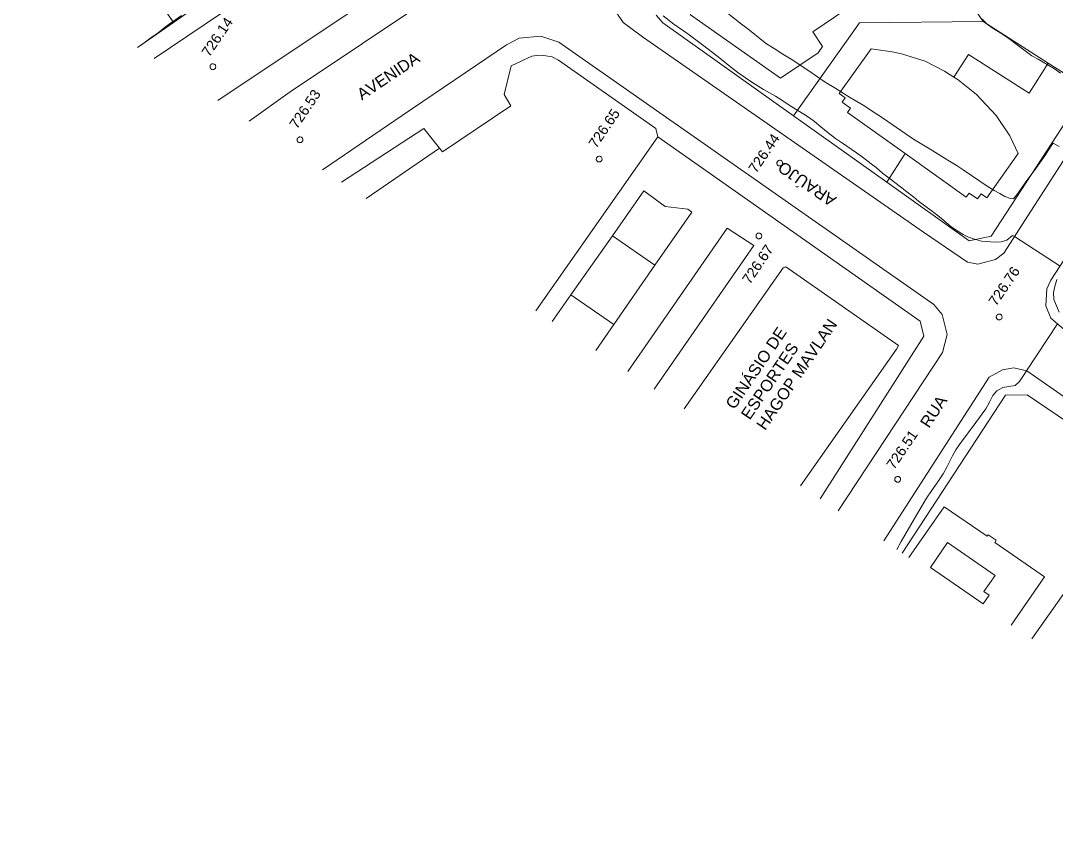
# Model space of a CAD drawing. Header units: metres. Extents: x 325024 to 7190115, y 7391967 to 10157759.
# Drawn here: x 325073 to 325251.8, y 7392738.7 to 7392878.8 of the extents above; entities that cross this region are included whole.
import ezdxf
from ezdxf.enums import TextEntityAlignment as Align

# ---------------------------------------------------------------- set-up
doc = ezdxf.new("R2010")
doc.units = ezdxf.units.M
doc.layers.get('0').update_dxf_attribs({"lineweight": 18})
for name, color, linetype, lineweight in [('100_SIST_VIARIO_MEIO_FIO', 1, 'Continuous', 18), ('108_SEP_FIS_CANT_CENT_ILHA', 7, 'Continuous', 18), ('144_P_DUPLA_ASF_TOP', 7, 'Continuous', 18), ('160_P_SIMP_ASF_TOP', 7, 'Continuous', 18), ('206_MURO_E_MURO_ARRIMO', 7, 'Continuous', 18), ('214_PROJ_BEIRAL_EDIF', 10, 'Continuous', 18), ('216_EDIF_NOTAVEL', 2, 'Continuous', 18), ('218_EDIF_NOTAVEL_TOP', 7, 'Continuous', 18), ('604_CURVA_INTERM', 7, 'Continuous', 18), ('606_PTO_COTADO', 7, 'Continuous', 18), ('608_PTO_COTADO_INTERVIA', 1, 'Continuous', 18)]:
    doc.layers.add(name, color=color, linetype=linetype, lineweight=lineweight)
doc.styles.add('Style-Arial', font='arial.ttf', dxfattribs={"height": 1.75})

# ---------------------------------------------------------------- blocks, each defined once
blk = doc.blocks.new('SP09')
at = {"color": 0, "linetype": 'Continuous'}
blk.add_lwpolyline([(-0.03, -0.51), (-0.14, -0.49), (-0.24, -0.46), (-0.31, -0.42), (-0.35, -0.39), (-0.42, -0.31), (-0.47, -0.24), (-0.51, -0.15), (-0.52, -0.09), (-0.52, 0.03), (-0.51, 0.11), (-0.48, 0.2), (-0.44, 0.27), (-0.4, 0.33), (-0.32, 0.39), (-0.23, 0.44), (-0.15, 0.48), (-0.1, 0.48), (-0.03, 0.48), (0.08, 0.48), (0.19, 0.44), (0.27, 0.4), (0.35, 0.32), (0.41, 0.23), (0.46, 0.11), (0.48, 0.03), (0.48, -0.03), (0.47, -0.08), (0.44, -0.21), (0.38, -0.3), (0.31, -0.38), (0.23, -0.44), (0.1, -0.49), (0.02, -0.51)], close=True, dxfattribs=at)
blk = doc.blocks.new('SP10')
at = {"color": 0, "linetype": 'Continuous'}
blk.add_lwpolyline([(-0.03, -0.51), (-0.14, -0.49), (-0.24, -0.46), (-0.31, -0.42), (-0.35, -0.39), (-0.42, -0.31), (-0.47, -0.24), (-0.51, -0.15), (-0.52, -0.09), (-0.52, 0.03), (-0.51, 0.11), (-0.48, 0.2), (-0.44, 0.27), (-0.4, 0.33), (-0.32, 0.39), (-0.23, 0.44), (-0.15, 0.48), (-0.1, 0.48), (-0.03, 0.48), (0.08, 0.48), (0.19, 0.44), (0.27, 0.4), (0.35, 0.32), (0.41, 0.23), (0.46, 0.11), (0.48, 0.03), (0.48, -0.03), (0.47, -0.08), (0.44, -0.21), (0.38, -0.3), (0.31, -0.38), (0.23, -0.44), (0.1, -0.49), (0.02, -0.51)], close=True, dxfattribs=at)

msp = doc.modelspace()

# ---------------------------------------------------------------- linework, layer by layer
at = {"layer": '100_SIST_VIARIO_MEIO_FIO'}
for points in [[(325096.058, 7392872.242), (325119.116, 7392887.866), (325127.863, 7392893.721), (325129.853, 7392895.393), (325130.721, 7392896.725), (325131.157, 7392899.265), (325130.909, 7392901.786), (325130.026, 7392903.699), (325122.781, 7392910.707), (325115.476, 7392918.923), (325101.74, 7392936.738), (325092.37, 7392951.373), (325081.445, 7392972.659), (325072.996, 7392994.835)], [(325308.505, 7392940.815), (325248.039, 7392846.835), (325242.716, 7392838.577), (325241.273, 7392837.501), (325238.225, 7392836.702), (325236.461, 7392837.037), (325228.865, 7392842.244), (325180.327, 7392875.994), (325176.986, 7392878.449), (325175.945, 7392880.039), (325175.396, 7392881.57), (325175.288, 7392883.821), (325176.045, 7392886.819), (325177.104, 7392888.213), (325243.202, 7392933.038), (325251.46, 7392938.255), (325263.872, 7392944.457)], [(325214.15, 7392794.105), (325232.15, 7392821.438), (325232.958, 7392824.578), (325232.081, 7392827.991), (325230.665, 7392829.761), (325165.925, 7392875.079), (325162.798, 7392876.082), (325159.081, 7392875.723), (325156.856, 7392874.58), (325138.878, 7392862.367), (325125.106, 7392853.022)], [(325256.2, 7392842.177), (325250.85, 7392833.928), (325250.176, 7392832.435), (325249.996, 7392829.478), (325250.865, 7392827.394), (325253.985, 7392824.696)], [(325222.003, 7392788.909), (325240.209, 7392817.182), (325242.527, 7392818.425), (325244.442, 7392818.781), (325246.714, 7392818.286), (325407.73, 7392706.12), (325521.1, 7392626.753)]]:
    msp.add_lwpolyline(points, dxfattribs=at)
at = {"layer": '108_SEP_FIS_CANT_CENT_ILHA'}
msp.add_lwpolyline([(325112.46, 7392861.389), (325119.543, 7392866.472), (325144.5, 7392883.242), (325146.551, 7392884.759), (325146.771, 7392885.793), (325145.759, 7392886.523), (325141.932, 7392886.72), (325137.654, 7392885.46), (325107.045, 7392864.972)], dxfattribs=at)
at = {"layer": '206_MURO_E_MURO_ARRIMO'}
for p, q in [((325093.183, 7392874.144), (325099.383, 7392878.474)), ((325182.695, 7392879.724), (325183.891, 7392878.393)), ((325183.891, 7392878.393), (325206.434, 7392862.34)), ((325162.491, 7392872.818), (325161.227, 7392872.651)), ((325163.651, 7392872.699), (325162.491, 7392872.818)), ((325164.741, 7392872.524), (325163.651, 7392872.699)), ((325157.703, 7392870.985), (325156.478, 7392866.012)), ((325161.227, 7392872.651), (325157.703, 7392870.985)), ((325165.841, 7392871.926), (325164.741, 7392872.524)), ((325182.636, 7392860.157), (325165.841, 7392871.926)), ((325156.478, 7392866.012), (325157.63, 7392864.065)), ((325157.63, 7392864.065), (325145.798, 7392856.099)), ((325206.434, 7392862.34), (325222.553, 7392850.861)), ((325183.007, 7392858.691), (325182.636, 7392860.157)), ((325228.318, 7392826.846), (325183.007, 7392858.691)), ((325145.798, 7392856.099), (325145.301, 7392856.735)), ((325228.948, 7392824.246), (325228.318, 7392826.846)), ((325211.049, 7392796.157), (325228.948, 7392824.246))]:
    msp.add_line(p, q, dxfattribs=at)
for points in [[(325239.148, 7392878.608), (325233.93, 7392886.368)], [(325239.148, 7392878.608), (325217.794, 7392878.417), (325206.434, 7392862.34)], [(325239.148, 7392878.608), (325250.386, 7392871.453)], [(325183.007, 7392858.691), (325161.92, 7392828.663)]]:
    msp.add_lwpolyline(points, dxfattribs=at)
at = {"layer": '214_PROJ_BEIRAL_EDIF'}
for points in [[(325189.074, 7392883.842), (325218.65, 7392903.731), (325230.408, 7392886.247), (325222.455, 7392880.899), (325218.167, 7392880.903), (325217.419, 7392882.015), (325209.742, 7392876.852), (325211.453, 7392874.308), (325210.682, 7392873.196), (325204.194, 7392868.833), (325188.637, 7392879.78)], [(325101.843, 7392897.447), (325104.658, 7392893.273), (325096.772, 7392887.955), (325097.449, 7392886.951), (325101.924, 7392889.969), (325103.879, 7392890.372), (325106.251, 7392891.972), (325109.81, 7392886.696), (325104.976, 7392883.436), (325102.965, 7392882.905), (325101.933, 7392882.209), (325102.829, 7392880.881), (325099.383, 7392878.474), (325091.344, 7392890.393)], [(325225.697, 7392855.799), (325215.751, 7392862.889), (325216.287, 7392863.641), (325214.826, 7392864.683), (325215.349, 7392865.417), (325214.294, 7392866.169), (325219.821, 7392873.924), (325223.458, 7392873.399), (325225.052, 7392873.025), (325229.131, 7392871.789), (325232.483, 7392870.069), (325234.113, 7392869.017), (325234.832, 7392868.553), (325237.999, 7392866.016), (325241.426, 7392862.374), (325243.766, 7392858.859), (325245.242, 7392855.833), (325239.776, 7392848.164), (325238.8, 7392848.86), (325238.164, 7392847.967), (325236.755, 7392848.971), (325236.257, 7392848.273)], [(325250.386, 7392871.453), (325247.087, 7392866.273), (325236.613, 7392872.942), (325234.113, 7392869.017), (325234.832, 7392868.553), (325237.999, 7392866.016), (325241.426, 7392862.374), (325243.766, 7392858.859), (325245.242, 7392855.833), (325239.776, 7392848.164), (325238.8, 7392848.86), (325238.164, 7392847.967), (325236.755, 7392848.971), (325236.257, 7392848.273), (325225.697, 7392855.799), (325222.553, 7392850.861), (325236.737, 7392840.76), (325240.579, 7392841.561), (325254.508, 7392862.903), (325257.227, 7392867.097)], [(325230.051, 7392784.319), (325239.173, 7392778.019), (325240.203, 7392779.511), (325239.291, 7392780.141), (325241.226, 7392782.943), (325233.016, 7392788.614)]]:
    msp.add_lwpolyline(points, close=True, dxfattribs=at)
for points in [[(325128.385, 7392850.852), (325142.621, 7392860.164), (325145.301, 7392856.735), (325132.654, 7392848.027)], [(325247.59, 7392771.979), (325253.358, 7392780.192), (325258.248, 7392776.944), (325266.521, 7392788.285), (325272.522, 7392796.51), (325267.121, 7392800.245), (325258.967, 7392788.996), (325255.959, 7392791.176), (325264.065, 7392802.358), (325246.795, 7392814.137), (325243.025, 7392814.082), (325225.199, 7392786.794)], [(325226.347, 7392786.034), (325232.447, 7392794.808), (325239.841, 7392789.701), (325240.025, 7392789.969), (325241.433, 7392788.996), (325241.184, 7392788.635), (325249.77, 7392782.704), (325244.002, 7392774.353)], [(325247.59, 7392771.979), (325253.358, 7392780.192), (325258.248, 7392776.944)]]:
    msp.add_lwpolyline(points, dxfattribs=at)
at = {"layer": '216_EDIF_NOTAVEL'}
for points in [[(325182.5, 7392836.525), (325175.149, 7392841.61), (325180.591, 7392849.378), (325184.264, 7392846.638), (325188.185, 7392846.212), (325188.888, 7392845.715)], [(325168.001, 7392831.407), (325175.389, 7392826.296), (325182.5, 7392836.525), (325175.149, 7392841.61)]]:
    msp.add_lwpolyline(points, close=True, dxfattribs=at)
for points in [[(325182.387, 7392815.121), (325199.567, 7392839.928), (325194.987, 7392842.919), (325177.838, 7392818.131)], [(325207.61, 7392798.432), (325224.201, 7392822.041), (325224.53, 7392822.629), (325205.125, 7392836.267), (325204.632, 7392836.047), (325187.532, 7392811.717)], [(325164.762, 7392826.783), (325168.001, 7392831.407)], [(325168.001, 7392831.407), (325175.389, 7392826.296), (325172.273, 7392821.813)]]:
    msp.add_lwpolyline(points, dxfattribs=at)
at = {"layer": '604_CURVA_INTERM', "flags": 128}
for points, elevation in [([(325252.265, 7392857.046), (325251.253, 7392857.603), (325251.053, 7392857.343), (325250.496, 7392856.512), (325249.911, 7392855.601), (325248.64, 7392853.785), (325247.975, 7392852.803), (325246.56, 7392850.907), (325245.141, 7392848.914), (325244.405, 7392847.995), (325243.913, 7392848.07), (325242.89, 7392848.371), (325242.029, 7392848.911), (325241.073, 7392849.454), (325239.862, 7392850.203), (325235.744, 7392852.983), (325234.698, 7392853.684), (325232.322, 7392855.125), (325230.021, 7392856.57), (325227.16, 7392858.323), (325225.867, 7392859.141), (325223.479, 7392860.803), (325221.982, 7392861.855), (325220.997, 7392862.514), (325218.428, 7392864.151), (325217.362, 7392864.814), (325215.816, 7392865.704), (325213.728, 7392867.03), (325211.895, 7392868.173), (325209.249, 7392870.002), (325205.997, 7392872.1), (325204.609, 7392872.971), (325203.109, 7392873.961), (325201.748, 7392874.767), (325200.976, 7392875.415), (325198.804, 7392877.104), (325197.432, 7392878.143), (325193.339, 7392881.375)], 728), ([(325100.77, 7392879.659), (325098.635, 7392878.168), (325097.693, 7392877.471), (325096.71, 7392876.687), (325095.884, 7392876.081), (325094.981, 7392875.453), (325094.073, 7392874.781), (325093.162, 7392874.158)], 727), ([(325252.44, 7392836.379), (325244.576, 7392841.463), (325244.254, 7392841.641), (325243.275, 7392840.869), (325242.256, 7392840.535), (325241.237, 7392840.48), (325238.908, 7392840.694), (325237.69, 7392840.999), (325236.651, 7392841.396), (325235.732, 7392841.854), (325234.706, 7392842.462), (325233.602, 7392843.203), (325231.65, 7392844.901), (325230.443, 7392845.817), (325228.021, 7392847.579), (325227.173, 7392848.251), (325226.013, 7392849.215), (325224.919, 7392850.078), (325222.945, 7392851.548), (325221.769, 7392852.448), (325220.668, 7392853.375), (325219.834, 7392854.05), (325218.022, 7392855.433), (325216.558, 7392856.471), (325214.886, 7392857.581), (325213.665, 7392858.432), (325212.424, 7392859.394), (325211.143, 7392860.417), (325210.029, 7392861.355), (325209.198, 7392861.969), (325208.213, 7392862.608), (325206.129, 7392863.888), (325205.17, 7392864.507), (325204.249, 7392865.134), (325203.29, 7392865.745), (325201.24, 7392866.878), (325199.21, 7392868.139), (325198.128, 7392868.873), (325196.822, 7392869.788), (325195.811, 7392870.564), (325193.73, 7392872.294), (325190.949, 7392874.441), (325188.168, 7392876.509), (325185.748, 7392878.14), (325183.932, 7392879.612)], 727), ([(325252.305, 7392828.438), (325251.37, 7392830.61), (325251.325, 7392831.788), (325251.516, 7392832.867), (325251.897, 7392834.051)], 727), ([(325224.287, 7392787.397), (325224.994, 7392788.8), (325227.32, 7392792.776), (325229.397, 7392796.248), (325230.227, 7392797.519), (325230.945, 7392798.505), (325231.562, 7392799.454), (325232.256, 7392800.46), (325232.911, 7392801.632), (325233.44, 7392802.67), (325233.873, 7392803.577), (325234.46, 7392804.653), (325235.057, 7392805.522), (325237.927, 7392809.327), (325239.603, 7392811.717), (325240.282, 7392812.862), (325240.861, 7392813.996), (325241.517, 7392814.8), (325242.57, 7392815.398), (325243.585, 7392815.552), (325244.669, 7392815.742), (325245.43, 7392816.421), (325245.993, 7392817.3), (325246.666, 7392818.296), (325252.024, 7392826.392)], 727)]:
    msp.add_lwpolyline(points, dxfattribs=dict(at, elevation=elevation))
at = {"layer": '604_CURVA_INTERM', "elevation": 729}
msp.add_lwpolyline([(325238.977, 7392879.022), (325239.843, 7392878.157), (325240.72, 7392877.528), (325241.789, 7392876.879), (325242.846, 7392876.196), (325243.842, 7392875.492), (325244.783, 7392874.785), (325245.734, 7392874.1), (325246.677, 7392873.374), (325247.6, 7392872.715), (325248.65, 7392872.092), (325249.538, 7392871.607), (325251.509, 7392870.429), (325252.536, 7392869.728)], dxfattribs=at)

# ---------------------------------------------------------------- block references
at = {"layer": '606_PTO_COTADO', "rotation": 55.83005668387076}
for p in [(325106.183, 7392870.836, 726.14), (325121.224, 7392858.219, 726.53), (325172.876, 7392854.88, 726.655), (325204.063, 7392854.186, 726.44), (325200.455, 7392841.602, 726.67), (325224.416, 7392799.559, 726.51)]:
    msp.add_blockref('SP09', p, dxfattribs=at)
at = {"layer": '608_PTO_COTADO_INTERVIA', "rotation": 55.83005668387076}
msp.add_blockref('SP10', (325241.935, 7392827.618, 726.761), dxfattribs=at)

# ---------------------------------------------------------------- texts
at = {"layer": '144_P_DUPLA_ASF_TOP', "style": 'Style-Arial'}
msp.add_text('AVENIDA', height=2, rotation=33.89968, dxfattribs=at).set_placement((325131.353, 7392865.786), align=Align.MIDDLE_LEFT)
at = {"layer": '160_P_SIMP_ASF_TOP', "style": 'Style-Arial'}
for s, rotation, p in [('ARAÚJO', 145.57217, (325213.424, 7392847.354)), ('RUA', 56.63331, (325228.985, 7392808.789))]:
    msp.add_text(s, height=2, rotation=rotation, dxfattribs=at).set_placement(p, align=Align.MIDDLE_LEFT)
at = {"layer": '218_EDIF_NOTAVEL_TOP', "style": 'Style-Arial'}
for s, p in [('HAGOP MAVLAN', (325201.527, 7392807.856)), ('GINÁSIO DE', (325196.211, 7392811.465)), ('ESPORTES', (325198.869, 7392809.661))]:
    msp.add_text(s, height=2, rotation=55.83006, dxfattribs=at).set_placement(p)
at = {"layer": '606_PTO_COTADO', "style": 'Style-Arial'}
for s, p in [('726.14', (325106.926, 7392875.959, 726.14)), ('726.53', (325122.082, 7392863.512, 726.53)), ('726.65', (325173.735, 7392860.173, 726.655)), ('726.44', (325201.338, 7392855.869, 726.44)), ('726.67', (325200.257, 7392836.689, 726.67)), ('726.51', (325225.159, 7392804.681, 726.51))]:
    msp.add_text(s, height=1.75, rotation=55.83006, dxfattribs=at).set_placement(p, align=Align.MIDDLE_CENTER)
at = {"layer": '608_PTO_COTADO_INTERVIA', "style": 'Style-Arial'}
msp.add_text('726.76', height=1.75, rotation=55.83006, dxfattribs=at).set_placement((325242.793, 7392832.911, 726.761), align=Align.MIDDLE_CENTER)

doc.saveas('drawing.dxf')
